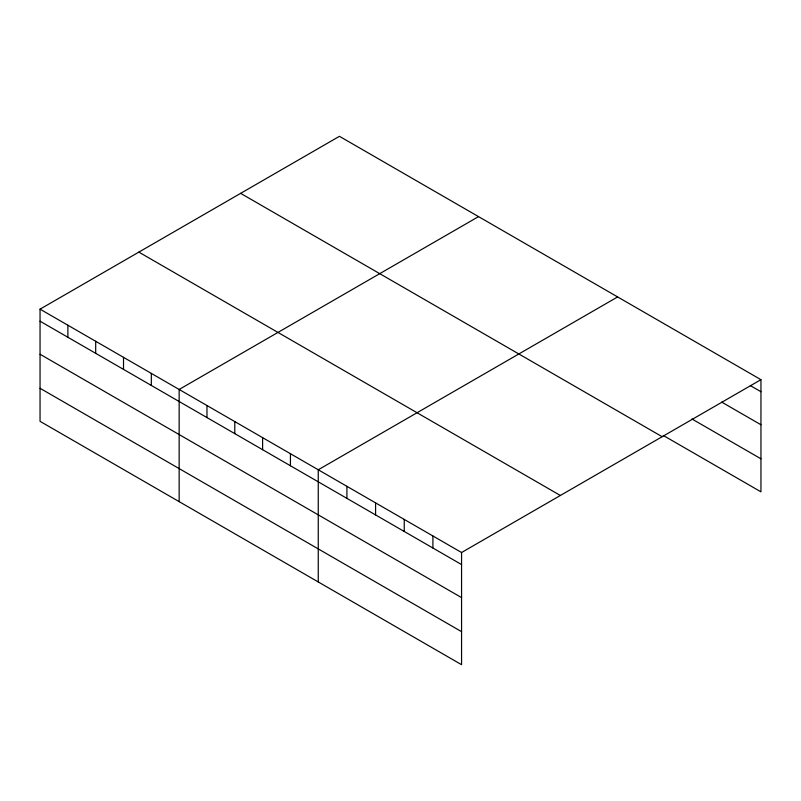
<?xml version="1.0" encoding="UTF-8"?>
<svg xmlns="http://www.w3.org/2000/svg" width="801" height="801" viewBox="0 0 801 801"><rect width="100%" height="100%" fill="white"/><g stroke="black" fill="none" stroke-linecap="round" stroke-linejoin="round"><path stroke-width="1.2" d="M40.05 309.156L461.566 552.52L461.566 664.69L40.05 421.326L40.05 309.156L339.434 136.31L760.95 379.674L760.95 491.844L663.278 435.454M478.527 216.62L179.154 389.466L179.154 501.636M617.631 296.931L318.257 469.776L318.257 581.947M461.566 552.52L760.95 379.674M750.337 385.591L760.95 391.719M721.671 402.082L760.95 424.76M691.944 418.963L760.95 458.803M240.63 193.351L662.157 436.705M138.843 252.115L560.37 495.479M40.05 321.201L461.566 564.565M40.05 354.242L461.566 597.606M40.05 388.285L461.566 631.649M432.91 535.969L432.91 548.014M404.245 519.418L404.245 531.463M375.579 502.868L375.579 514.923M346.913 486.317L346.913 498.372M290.433 453.706L290.433 465.761M262.608 437.646L262.608 449.701M234.793 421.586L234.793 433.641M206.968 405.526L206.968 417.571M151.329 373.406L151.329 385.451M123.514 357.336L123.514 369.391M95.689 341.276L95.689 353.331M67.875 325.216L67.875 337.261"/></g></svg>
